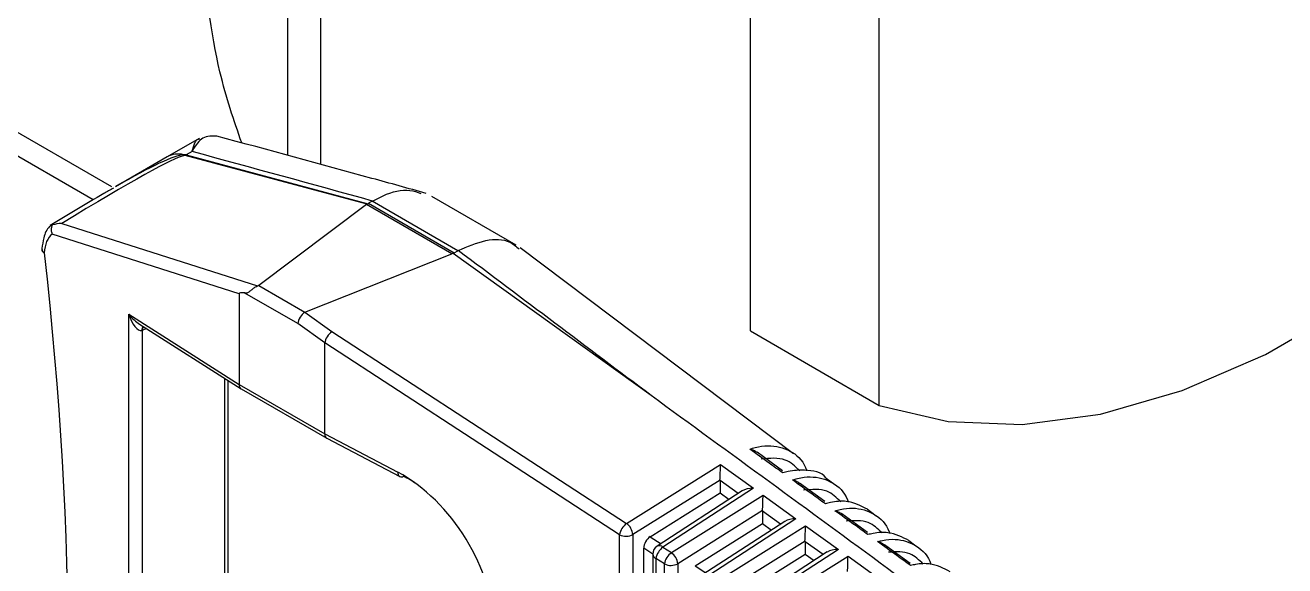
# Model space of a CAD drawing. Extents: x 12.3 to 108.7, y 1.1 to 80.4.
# Drawn here: x 77.756 to 79.056, y 60.65 to 61.209 of the extents above; entities that cross this region are included whole.
import ezdxf

# ---------------------------------------------------------------- set-up
doc = ezdxf.new("R2010")
doc.units = 0
doc.header["$MEASUREMENT"] = 0
doc.layers.add('OBJECT', color=7, linetype='CONTINUOUS')

msp = doc.modelspace()

# ---------------------------------------------------------------- linework, layer by layer
at = {"layer": 'OBJECT'}
for p, q in [((78.5047, 60.8929), (78.5037, 67.7126)), ((78.6376, 60.8161), (78.6366, 67.6358)), ((78.0273, 61.0741), (78.0273, 61.9091)), ((78.0612, 61.0648), (78.0612, 61.8895)), ((77.8458, 61.0416), (77.3346, 61.3367)), ((77.8264, 61.0283), (77.3134, 61.3244)), ((77.9359, 61.0917), (77.9028, 61.0726)), ((77.9028, 61.0726), (77.8494, 61.0418)), ((78.1091, 61.0237), (77.9213, 61.074)), ((77.9284, 61.0781), (77.9224, 61.0746)), ((77.9224, 61.0746), (78.1101, 61.0243)), ((78.263, 60.9815), (78.176, 61.0318)), ((78.1086, 61.0233), (77.9972, 60.94)), ((78.1966, 60.9725), (78.1086, 61.0233)), ((78.1101, 61.0243), (78.1091, 61.0237)), ((78.1144, 61.0268), (78.1107, 61.0247)), ((78.1107, 61.0247), (78.1991, 60.9736)), ((78.2027, 60.9758), (78.1144, 61.0268)), ((77.7844, 61.0023), (77.7826, 61.0018)), ((77.977, 60.9312), (77.7842, 60.9929)), ((77.794, 61.004), (77.996, 60.9394)), ((78.5491, 60.7662), (78.267, 60.9789)), ((78.045, 60.9124), (78.1966, 60.9725)), ((78.4021, 60.8262), (78.198, 60.973)), ((78.1991, 60.9736), (78.2027, 60.9758)), ((77.9972, 60.94), (78.045, 60.9124)), ((77.977, 60.9312), (77.977, 60.8377)), ((78.0377, 60.9005), (77.9828, 60.9321)), ((77.8631, 60.9103), (77.977, 60.8377)), ((77.8631, 60.1105), (77.8631, 60.9103)), ((78.0448, 60.9123), (78.0727, 60.8922)), ((77.8743, 60.8999), (77.979, 60.8332)), ((77.8816, 60.8953), (77.877, 60.8935)), ((77.877, 60.8935), (77.877, 60.1262)), ((78.0654, 60.8806), (78.0377, 60.9005)), ((78.0727, 60.8922), (78.3769, 60.6942)), ((78.5047, 60.8929), (78.6376, 60.8161)), ((78.3697, 60.6825), (78.0654, 60.8806)), ((78.0654, 60.7867), (78.0654, 60.8806)), ((77.9622, 60.1831), (77.9622, 60.8439)), ((77.9657, 60.1875), (77.9657, 60.8416)), ((77.977, 60.8377), (78.0654, 60.7867)), ((77.977, 60.8377), (77.977, 60.8377)), ((77.9791, 60.8331), (78.0674, 60.7821)), ((78.0654, 60.7867), (78.1407, 60.7472)), ((78.0654, 60.7867), (78.0654, 60.7867)), ((78.0675, 60.7821), (78.1427, 60.7426)), ((78.5377, 60.7487), (78.5116, 60.7677)), ((78.3769, 60.6942), (78.4738, 60.7549)), ((78.4738, 60.7549), (78.5078, 60.7305)), ((78.4733, 60.739), (78.3834, 60.6827)), ((78.4733, 60.7384), (78.4733, 60.7257)), ((78.4919, 60.725), (78.4733, 60.7384)), ((78.5816, 60.7168), (78.5554, 60.7359)), ((78.5917, 60.734), (78.5828, 60.7407)), ((78.4013, 60.6805), (78.4733, 60.7257)), ((78.4963, 60.7279), (78.4085, 60.6707)), ((78.5078, 60.7305), (78.4144, 60.6697)), ((78.4231, 60.6641), (78.5177, 60.7234)), ((78.4733, 60.7257), (78.4826, 60.7189)), ((78.5177, 60.7234), (78.5517, 60.6989)), ((78.5171, 60.7075), (78.4296, 60.6526)), ((78.5171, 60.7069), (78.5171, 60.6941)), ((78.5358, 60.6935), (78.5171, 60.7069)), ((78.6344, 60.7018), (78.6255, 60.7085)), ((78.4475, 60.6505), (78.5171, 60.6941)), ((78.5402, 60.6963), (78.4546, 60.6407)), ((78.5517, 60.6989), (78.4606, 60.6397)), ((78.5171, 60.6941), (78.5265, 60.6874)), ((78.6255, 60.6848), (78.5991, 60.7041)), ((78.3697, 60.5896), (78.3697, 60.6825)), ((78.3834, 60.6827), (78.3834, 60.5897)), ((78.4013, 60.6805), (78.4124, 60.6733)), ((78.4692, 60.6341), (78.5615, 60.6919)), ((78.5615, 60.6919), (78.5955, 60.6674)), ((78.3946, 60.5886), (78.3946, 60.6686)), ((78.4039, 60.6625), (78.3946, 60.6686)), ((78.4144, 60.6697), (78.4231, 60.6641)), ((78.561, 60.676), (78.4758, 60.6226)), ((78.5955, 60.6674), (78.5067, 60.6097)), ((78.561, 60.6754), (78.561, 60.6626)), ((78.5796, 60.662), (78.561, 60.6754)), ((78.6694, 60.6529), (78.6429, 60.6723)), ((78.6754, 60.6709), (78.6682, 60.6763)), ((78.4039, 60.6624), (78.4039, 60.568)), ((78.4159, 60.6524), (78.4072, 60.6581)), ((78.4072, 60.6581), (78.4072, 60.5637)), ((78.4936, 60.6204), (78.561, 60.6626)), ((78.584, 60.6648), (78.5008, 60.6107)), ((78.5154, 60.604), (78.6054, 60.6603)), ((78.561, 60.6626), (78.5703, 60.6559)), ((78.6054, 60.6603), (78.6394, 60.6359)), ((78.4159, 60.5578), (78.4159, 60.6524)), ((78.4296, 60.6526), (78.4296, 60.558)), ((78.4475, 60.6505), (78.4586, 60.6433))]:
    msp.add_line(p, q, dxfattribs=at)
at = {"layer": 'OBJECT', "flags": 128}
msp.add_lwpolyline([(78.6376, 60.8161), (78.7086, 60.7994), (78.7851, 60.7963), (78.866, 60.807), (78.9501, 60.8313), (79.0362, 60.8687), (79.123, 60.9188), (79.2091, 60.9808), (79.2932, 61.0537), (79.3741, 61.1365), (79.4506, 61.2279), (79.5215, 61.3266)], dxfattribs=at)
at = {"layer": 'OBJECT'}
for centre, radius, start, end in [((77.9141, 61.0517), 0.0238, 76.5072, 118.3659), ((77.9403, 61.0735), 0.0207, 176.4148, 179.0041), ((77.9342, 61.0541), 0.0237, 120.0013, 123.1498), ((77.7835, 60.9774), 0.01, 177.3901, 180), ((77.7787, 60.9781), 0.0052, 181.7548, 239.3511), ((77.7835, 60.9774), 0.01, 180, 186.4656), ((77.7772, 60.9771), 0.00372, 192.6155, 252.2051), ((77.8827, 60.8934), 0.00619, 138.0738, 179.7333), ((77.8837, 60.8933), 0.00673, 142.7547, 178.1517), ((78.1453, 60.7465), 0.00467, 171.7402, 236.5067), ((78.1444, 60.7465), 0.00424, 246.7345, 303.6446), ((78.3879, 60.6794), 0.0185, 126.622, 170.201), ((78.367, 60.681), 0.0165, 5.8557, 53.2343), ((78.3764, 60.6965), 0.0155, 244.5102, 296.9456), ((78.4139, 60.6624), 0.01, 123.0323, 180), ((78.4254, 60.6549), 0.0185, 126.6255, 170.1996), ((78.4107, 60.6657), 0.00546, 46.9442, 113.9375), ((78.4089, 60.6628), 0.00501, 184.9404, 250.3715), ((78.4341, 60.6493), 0.0185, 126.6255, 170.1996), ((78.4132, 60.6509), 0.0165, 5.8546, 53.2353), ((78.4226, 60.6664), 0.0155, 244.5115, 296.9453)]:
    msp.add_arc(centre, radius, start, end, dxfattribs=at)
for centre, major_axis, ratio, start_param, end_param in [((77.524, 60.8146), (0.3977, 0.259), 0.033271, 0.082533, 0.803198), ((77.5306, 60.7885), (0.3934, 0.2851), 0.067897, 0.107732, 0.577362), ((77.524, 60.8146), (0.3977, 0.259), 0.033271, 0.029869, 0.082533), ((77.5306, 60.7885), (0.3934, 0.2851), 0.067897, 0.055068, 0.107732), ((76.3982, 60.2499), (5.759, -1.2811), 0.198331, 1.31253, 1.346221), ((77.7938, 61.1096), (0.3234, -0.0744), 0.221608, 6.097685, 6.104202), ((77.794, 61.1095), (0.3275, -0.0723), 0.201878, 6.059394, 6.065905), ((77.7977, 61.1116), (0.3275, -0.0723), 0.201878, 6.065905, 6.070109), ((77.8094, 60.9499), (-0.0231, 0.0444), 0.54529, 0.093947, 0.755779), ((75.5422, 62.004), (-1.5577, 2.9995), 0.54529, 3.803221, 4.099553), ((78.8906, 60.4764), (0.6996, -0.4919), 0.108829, 3.057234, 3.070323), ((78.8901, 60.4767), (0.6943, -0.494), 0.104684, 3.093765, 3.106856), ((78.8938, 60.4788), (0.6943, -0.494), 0.104684, 3.090425, 3.093765), ((73.8982, 62.1743), (13.5348, -9.6488), 0.094709, 1.299778, 1.31529), ((77.9709, 60.9472), (0.0269, -0.0062), 0.221608, 5.957084, 6.097685), ((78.1075, 60.8957), (0.1305, -0.0357), 0.06024, 2.857382, 3.158052), ((77.8705, 60.9142), (-0.0061, 0.0208), 0.380972, 1.644662, 3.12832), ((77.8705, 60.9142), (-0.0139, 0.0162), 0.382704, 1.480977, 2.240346), ((78.0447, 60.9046), (0.00543, 0.00841), 0.541118, 0.864711, 2.383148), ((78.1028, 60.871), (0.0583, -0.041), 0.108829, 3.070323, 3.096503), ((77.8705, 60.8978), (0.00998, -0.0013), 0.470077, 5.417555, 5.471635), ((78.0723, 60.8848), (0.00565, 0.00825), 0.488283, 0.880431, 2.392513), ((78.2064, 60.7884), (0.1409, -0.0924), 0.040839, 3.162007, 3.168361), ((77.9842, 60.8417), (0.00519, 0.00855), 0.594217, 2.369233, 3.154712), ((78.0723, 60.7909), (0.00482, 0.00876), 0.560658, 2.344748, 3.152958), ((78.1399, 60.6369), (-0.0726, 0.1139), 0.608944, 3.904062, 5.467262), ((78.4733, 60.7475), (0.0004, 0.012), 0.026825, 3.925085, 5.373421), ((78.1466, 60.6412), (-0.0676, 0.1053), 0.60375, 5.317984, 5.465646), ((78.4804, 60.7425), (0.00502, 0.00868), 0.583023, 2.282332, 2.352433), ((78.5073, 60.7231), (0.014, -0.0003), 0.527029, 1.548181, 2.485158), ((78.5172, 60.716), (0.0004, 0.012), 0.026825, 3.925085, 5.373421), ((78.5243, 60.7109), (0.00502, 0.00868), 0.583023, 2.282332, 2.352433), ((78.5512, 60.6916), (0.014, -0.0003), 0.527029, 1.548181, 2.485158), ((78.4017, 60.6726), (0.00503, 0.00865), 0.586689, 0.839421, 2.351503), ((78.561, 60.6845), (0.0004, 0.012), 0.026825, 3.925085, 5.373421), ((78.5681, 60.6794), (0.00502, 0.00868), 0.583023, 2.282332, 2.352433), ((78.595, 60.66), (0.014, -0.0003), 0.527029, 1.548181, 2.485158), ((78.6049, 60.653), (0.0004, 0.012), 0.026825, 3.925085, 5.373421)]:
    msp.add_ellipse(centre, major_axis=major_axis, ratio=ratio, start_param=start_param, end_param=end_param, dxfattribs=at)
for points, knots in [([(77.9797, 61.087), (77.9717, 61.1103), (77.9518, 61.1679), (77.9395, 61.2664), (77.9356, 61.3412), (77.9345, 61.3629)], [0, 0, 0, 0, 0.325721, 0.804439, 1, 1, 1, 1]), ([(77.9541, 61.0939), (77.9491, 61.0941), (77.9394, 61.0944), (77.9321, 61.0847), (77.9287, 61.0787), (77.9284, 61.0782), (77.9284, 61.0781)], [0, 0, 0, 0, 0.499004, 0.956952, 0.994824, 1, 1, 1, 1]), ([(77.9284, 61.0781), (77.9284, 61.0782), (77.9285, 61.0787), (77.9291, 61.0805), (77.931, 61.0859), (77.9329, 61.0913), (77.9358, 61.0911), (77.9363, 61.0911)], [0, 0, 0, 0, 0.008532, 0.081528, 0.262291, 0.88944, 1, 1, 1, 1]), ([(78.1701, 61.0349), (78.1515, 61.0401), (78.0798, 61.06), (78.0075, 61.0796), (77.9541, 61.094)], [0, 0, 0, 0, 0.260615, 1, 1, 1, 1]), ([(77.8473, 61.0404), (77.844, 61.0385), (77.8215, 61.0259), (77.8002, 61.0129), (77.7821, 61.0017)], [0, 0, 0, 0, 0.145568, 1, 1, 1, 1]), ([(78.1147, 61.027), (78.1183, 61.0289), (78.1313, 61.0358), (78.1494, 61.0404), (78.1609, 61.0362), (78.1646, 61.0348)], [0, 0, 0, 0, 0.207784, 0.7486654, 1, 1, 1, 1]), ([(77.7827, 61.0018), (77.7822, 61.0014), (77.7786, 60.9984), (77.775, 60.9902), (77.774, 60.9817), (77.7735, 60.9779)], [0, 0, 0, 0, 0.0687608, 0.5804678, 1, 1, 1, 1]), ([(77.7842, 60.9929), (77.7842, 60.993), (77.784, 60.9936), (77.7835, 60.9953), (77.7832, 60.9982), (77.7837, 61.0008), (77.7843, 61.002), (77.7844, 61.0023)], [0, 0, 0, 0, 0.017184, 0.202285, 0.556594, 0.898385, 1, 1, 1, 1]), ([(77.794, 61.004), (77.7939, 61.004), (77.7906, 61.0039), (77.7874, 61.0031), (77.7844, 61.0023)], [0, 0, 0, 0, 0.019978, 1, 1, 1, 1]), ([(78.203, 60.9759), (78.2127, 60.9801), (78.232, 60.9884), (78.2541, 60.9879), (78.2629, 60.9802), (78.266, 60.9775)], [0, 0, 0, 0, 0.396088, 0.792171, 1, 1, 1, 1]), ([(77.9828, 60.9321), (77.9839, 60.9322), (77.9858, 60.9322), (77.9884, 60.9342), (77.991, 60.9365), (77.9936, 60.9383), (77.9954, 60.9391), (77.996, 60.9394)], [0, 0, 0, 0, 0.281499, 0.477146, 0.672467, 0.878463, 1, 1, 1, 1]), ([(78.8952, 60.4629), (78.8912, 60.4659), (78.8715, 60.4806), (78.7886, 60.5423), (78.629, 60.6609), (78.4836, 60.7668), (78.4021, 60.8262)], [0, 0, 0, 0, 0.0241474, 0.1207384, 0.5071033, 1, 1, 1, 1]), ([(78.504, 60.771), (78.5059, 60.7715), (78.5123, 60.7735), (78.5273, 60.7756), (78.5462, 60.7706), (78.5591, 60.7594), (78.5624, 60.7496), (78.5627, 60.7484)], [0, 0, 0, 0, 0.07142, 0.247517, 0.59909, 0.950987, 1, 1, 1, 1]), ([(78.5381, 60.7463), (78.5334, 60.7497), (78.522, 60.7579), (78.5107, 60.7661), (78.504, 60.771)], [0, 0, 0, 0, 0.412556, 1, 1, 1, 1]), ([(78.504, 60.771), (78.504, 60.771), (78.5054, 60.7707), (78.5082, 60.77), (78.5104, 60.7685), (78.5116, 60.7677)], [0, 0, 0, 0, 0.01516, 0.491191, 1, 1, 1, 1]), ([(78.5555, 60.7487), (78.5509, 60.7531), (78.5405, 60.763), (78.5246, 60.7615), (78.5157, 60.7606)], [0, 0, 0, 0, 0.444562, 1, 1, 1, 1]), ([(78.583, 60.7409), (78.583, 60.741), (78.578, 60.7476), (78.5637, 60.7497), (78.5478, 60.749), (78.5399, 60.7468), (78.5381, 60.7463)], [0, 0, 0, 0, 0.0040553, 0.5453004, 0.8924312, 1, 1, 1, 1]), ([(78.548, 60.7392), (78.5498, 60.7397), (78.5561, 60.7416), (78.571, 60.7433), (78.5898, 60.7379), (78.6022, 60.7265), (78.6053, 60.717), (78.6056, 60.7162)], [0, 0, 0, 0, 0.071394, 0.250148, 0.607064, 0.96432, 1, 1, 1, 1]), ([(78.582, 60.7145), (78.5773, 60.7179), (78.566, 60.7261), (78.5546, 60.7343), (78.548, 60.7392)], [0, 0, 0, 0, 0.412526, 1, 1, 1, 1]), ([(78.548, 60.7392), (78.548, 60.7392), (78.5492, 60.7389), (78.552, 60.7382), (78.5541, 60.7367), (78.5553, 60.7359)], [0, 0, 0, 0, 0.015489, 0.458338, 1, 1, 1, 1]), ([(78.5981, 60.7165), (78.5936, 60.7209), (78.5835, 60.7306), (78.5681, 60.7293), (78.5596, 60.7286)], [0, 0, 0, 0, 0.448722, 1, 1, 1, 1]), ([(78.6256, 60.7088), (78.6187, 60.7124), (78.6074, 60.7182), (78.5913, 60.7169), (78.5838, 60.715), (78.582, 60.7145)], [0, 0, 0, 0, 0.553495, 0.891306, 1, 1, 1, 1]), ([(78.5919, 60.7074), (78.5937, 60.7078), (78.6, 60.7095), (78.6147, 60.711), (78.6333, 60.7051), (78.6453, 60.6937), (78.6482, 60.6845), (78.6484, 60.6839)], [0, 0, 0, 0, 0.071376, 0.252912, 0.615424, 0.978292, 1, 1, 1, 1]), ([(78.626, 60.6827), (78.6213, 60.6861), (78.6099, 60.6943), (78.5986, 60.7025), (78.5919, 60.7074)], [0, 0, 0, 0, 0.412495, 1, 1, 1, 1]), ([(78.5919, 60.7074), (78.5919, 60.7073), (78.5931, 60.7071), (78.5957, 60.7064), (78.5979, 60.7049), (78.5991, 60.7041)], [0, 0, 0, 0, 0.015841, 0.423194, 1, 1, 1, 1]), ([(78.6406, 60.6844), (78.6362, 60.6887), (78.6265, 60.6981), (78.6115, 60.6972), (78.6034, 60.6966)], [0, 0, 0, 0, 0.453196, 1, 1, 1, 1]), ([(78.6683, 60.6765), (78.6614, 60.6801), (78.6505, 60.6858), (78.6348, 60.6848), (78.6278, 60.6831), (78.626, 60.6827)], [0, 0, 0, 0, 0.563204, 0.890278, 1, 1, 1, 1]), ([(78.6359, 60.6755), (78.6376, 60.6759), (78.6438, 60.6775), (78.6585, 60.6787), (78.6768, 60.6723), (78.6883, 60.6608), (78.6911, 60.6519), (78.6912, 60.6517)], [0, 0, 0, 0, 0.071367, 0.255818, 0.624197, 0.992949, 1, 1, 1, 1]), ([(78.6699, 60.6508), (78.6652, 60.6542), (78.6539, 60.6624), (78.6425, 60.6707), (78.6359, 60.6755)], [0, 0, 0, 0, 0.4124618, 1, 1, 1, 1]), ([(78.6359, 60.6755), (78.6359, 60.6755), (78.6369, 60.6753), (78.6395, 60.6745), (78.6416, 60.6732), (78.6429, 60.6723)], [0, 0, 0, 0, 0.016218, 0.38556, 1, 1, 1, 1]), ([(78.6831, 60.6522), (78.6788, 60.6564), (78.6694, 60.6656), (78.655, 60.665), (78.6472, 60.6646)], [0, 0, 0, 0, 0.45802, 1, 1, 1, 1]), ([(78.7109, 60.6442), (78.7041, 60.6478), (78.6935, 60.6535), (78.6784, 60.6526), (78.6717, 60.6512), (78.6699, 60.6508)], [0, 0, 0, 0, 0.573828, 0.889181, 1, 1, 1, 1])]:
    msp.add_open_spline(points, degree=3, knots=knots, dxfattribs=at)

doc.saveas('drawing.dxf')
